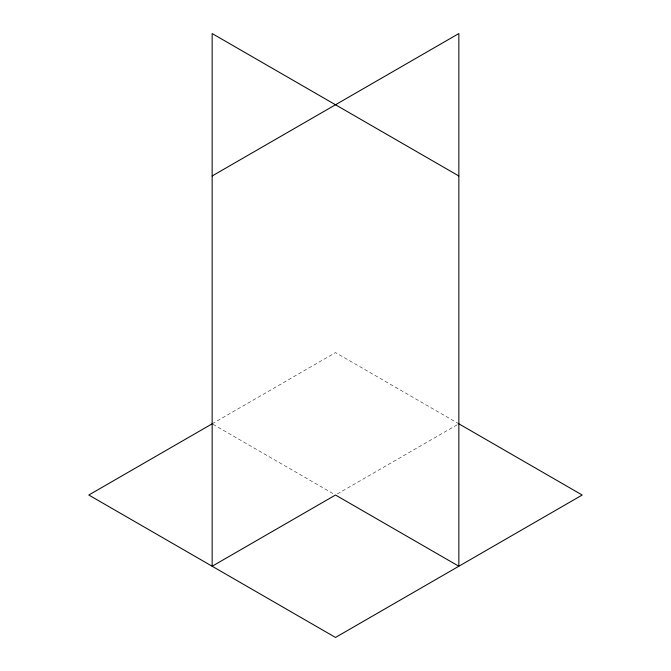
<?xml version="1.0" encoding="UTF-8"?>
<svg xmlns="http://www.w3.org/2000/svg" width="671" height="671" viewBox="0 0 671 671"><rect width="100%" height="100%" fill="white"/><g stroke="black" fill="none" stroke-linecap="round" stroke-linejoin="round"><path stroke-width="0.5" stroke-dasharray="3.35 2.52" d="M212.153 423.812L335.5 352.594L457.941 423.284M337.312 493.973L457.941 424.332M213.059 424.332L333.688 493.973"/><path stroke-width="1.01" d="M212.153 175.978L458.847 33.55L458.847 566.24L335.5 495.022L212.153 566.24L212.153 33.55L458.847 175.978M212.153 423.812L88.807 495.022L335.5 637.45L582.193 495.022L458.847 423.812"/></g></svg>
